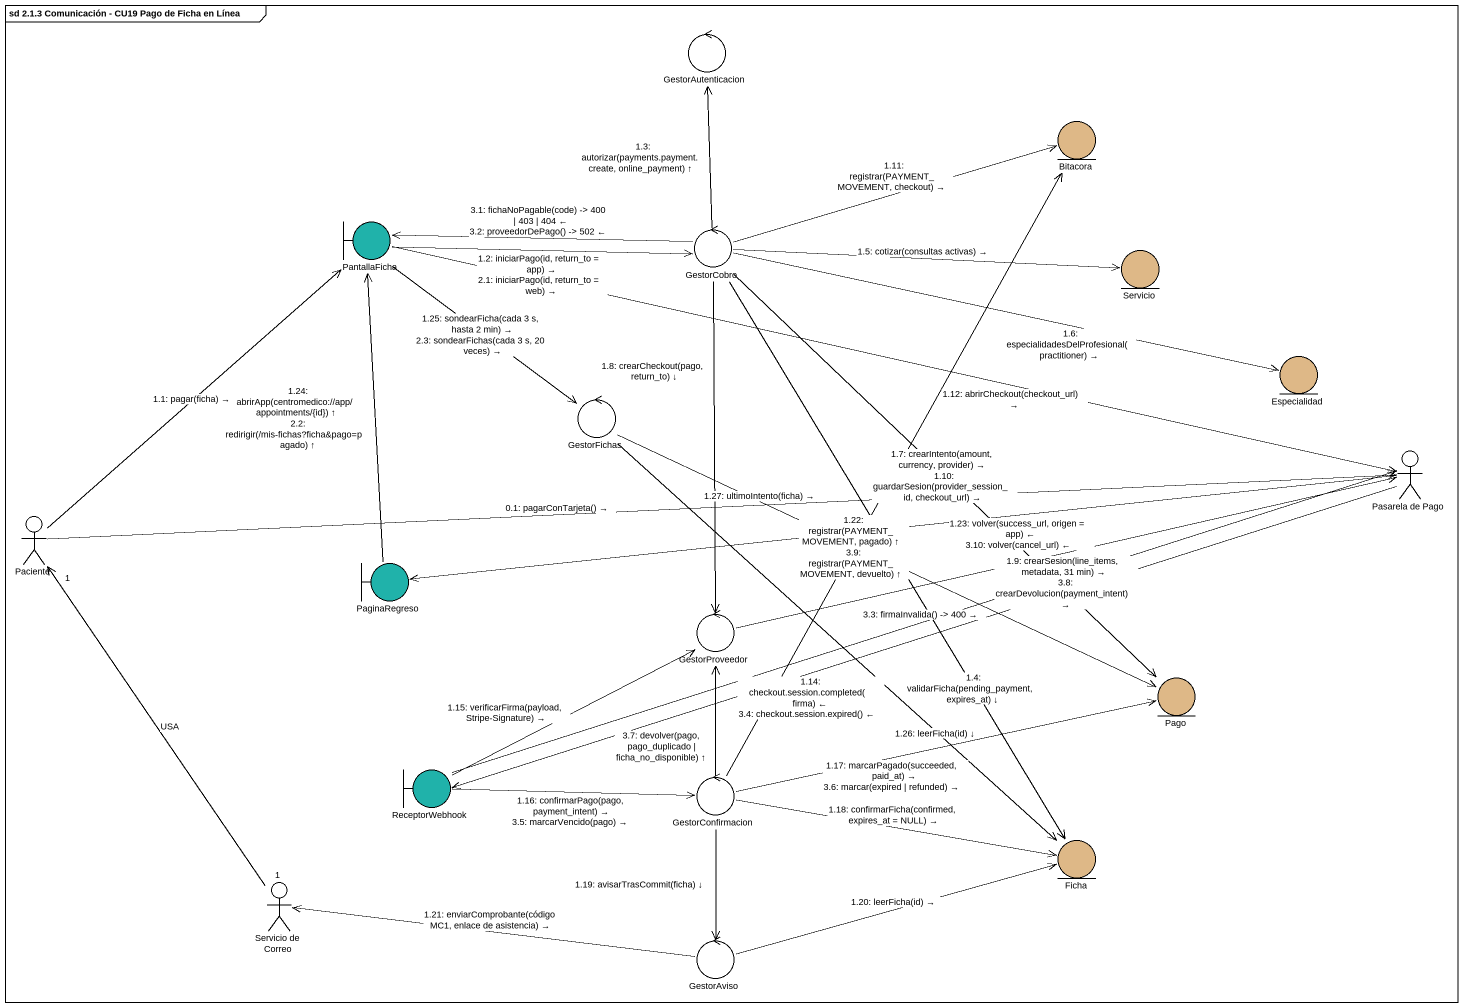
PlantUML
@startuml
mainframe sd 2.1.3 Comunicación - CU19 Pago de Ficha en Línea
control GestorAutenticacion
entity Bitacora #DEB887
boundary PantallaFicha #20B2AA
control GestorCobro
entity Servicio #DEB887
entity Especialidad #DEB887
control GestorFichas
actor "Pasarela de Pago" as Pasarela_de_Pago
actor Paciente
boundary PaginaRegreso #20B2AA
control GestorProveedor
entity Pago #DEB887
boundary ReceptorWebhook #20B2AA
control GestorConfirmacion
entity Ficha #DEB887
actor "Servicio de Correo" as Servicio_de_Correo
control GestorAviso
Servicio_de_Correo "1" -up-> "1" Paciente : USA
Servicio_de_Correo -up- Paciente
Paciente -right-> Pasarela_de_Pago : 0.1: pagarConTarjeta() →
Paciente -up-> PantallaFicha : 1.1: pagar(ficha) →
PantallaFicha -right-> GestorCobro : 1.2: iniciarPago(id, return_to = app) →\n2.1: iniciarPago(id, return_to = web) →
GestorCobro -up-> GestorAutenticacion : 1.3: autorizar(payments.payment.create, online_payment) ↑
GestorCobro --> Ficha : 1.4: validarFicha(pending_payment, expires_at) ↓
GestorCobro -right-> Servicio : 1.5: cotizar(consultas activas) →
GestorCobro -right-> Especialidad : 1.6: especialidadesDelProfesional(practitioner) →
GestorCobro --> Pago : 1.7: crearIntento(amount, currency, provider) →\n1.10: guardarSesion(provider_session_id, checkout_url) →
GestorCobro --> GestorProveedor : 1.8: crearCheckout(pago, return_to) ↓
GestorProveedor -right-> Pasarela_de_Pago : 1.9: crearSesion(line_items, metadata, 31 min) →\n3.8: crearDevolucion(payment_intent) →
GestorCobro -right-> Bitacora : 1.11: registrar(PAYMENT_MOVEMENT, checkout) →
PantallaFicha -right-> Pasarela_de_Pago : 1.12: abrirCheckout(checkout_url) →
Pasarela_de_Pago -left-> ReceptorWebhook : 1.14: checkout.session.completed(firma) ←\n3.4: checkout.session.expired() ←
ReceptorWebhook -right-> GestorProveedor : 1.15: verificarFirma(payload, Stripe-Signature) →
ReceptorWebhook -right-> GestorConfirmacion : 1.16: confirmarPago(pago, payment_intent) →\n3.5: marcarVencido(pago) →
GestorConfirmacion -right-> Pago : 1.17: marcarPagado(succeeded, paid_at) →\n3.6: marcar(expired | refunded) →
GestorConfirmacion -right-> Ficha : 1.18: confirmarFicha(confirmed, expires_at = NULL) →
GestorConfirmacion --> GestorAviso : 1.19: avisarTrasCommit(ficha) ↓
GestorAviso -right-> Ficha : 1.20: leerFicha(id) →
GestorAviso -left-> Servicio_de_Correo : 1.21: enviarComprobante(código MC1, enlace de asistencia) →
GestorConfirmacion -up-> Bitacora : 1.22: registrar(PAYMENT_MOVEMENT, pagado) ↑\n3.9: registrar(PAYMENT_MOVEMENT, devuelto) ↑
Pasarela_de_Pago -left-> PaginaRegreso : 1.23: volver(success_url, origen = app) ←\n3.10: volver(cancel_url) ←
PaginaRegreso -up-> PantallaFicha : 1.24: abrirApp(centromedico://app/appointments/{id}) ↑\n2.2: redirigir(/mis-fichas?ficha&pago=pagado) ↑
PantallaFicha --> GestorFichas : 1.25: sondearFicha(cada 3 s, hasta 2 min) →\n2.3: sondearFichas(cada 3 s, 20 veces) →
GestorFichas --> Ficha : 1.26: leerFicha(id) ↓
GestorFichas -right-> Pago : 1.27: ultimoIntento(ficha) →
GestorCobro -left-> PantallaFicha : 3.1: fichaNoPagable(code) -> 400 | 403 | 404 ←\n3.2: proveedorDePago() -> 502 ←
ReceptorWebhook -right-> Pasarela_de_Pago : 3.3: firmaInvalida() -> 400 →
GestorConfirmacion -up-> GestorProveedor : 3.7: devolver(pago, pago_duplicado | ficha_no_disponible) ↑
@enduml
